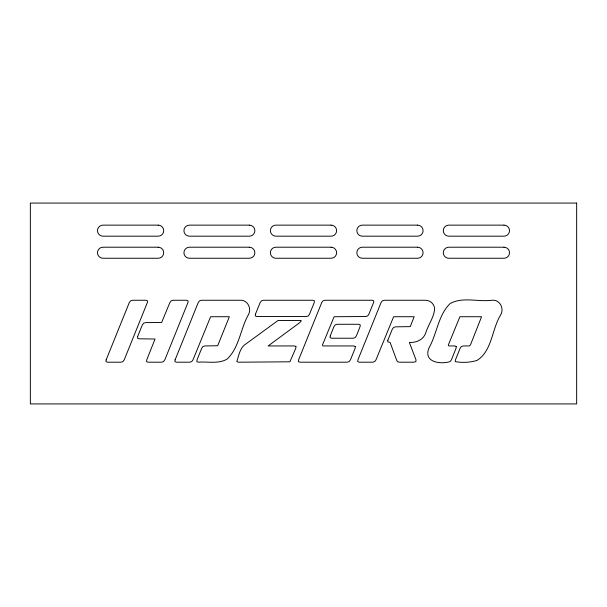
<?xml version="1.0" encoding="UTF-8"?>
<svg xmlns="http://www.w3.org/2000/svg" width="607" height="607" viewBox="0 0 607 607"><rect width="100%" height="100%" fill="white"/><g stroke="black" fill="none" stroke-linecap="round" stroke-linejoin="round"><path stroke-width="0.91" d="M137.63 336.566L137.539 338.243L139.003 338.805L155.043 339.017L146.742 359.868L146.553 361.613L148.032 362.197L161.53 362.197L163.465 361.613L164.8 359.868L187.935 302.582L188.109 300.837L186.561 300.26L173.056 300.26L171.189 300.837L169.877 302.582L161.667 322.423L145.536 322.636L143.586 323.197L142.357 324.874L137.63 336.566M255.41 314.274L255.327 315.951L256.791 316.505L306.406 316.505L308.303 315.951L309.502 314.274L314.236 302.582L314.426 300.837L312.946 300.26L263.324 300.26L261.458 300.837L260.145 302.582L255.41 314.274M295.92 346.498L295.829 348.175L289.896 361.81L238.301 362.197L236.821 361.613C238.634 356.172 239.682 349.131 244.234 345.171L278.029 320.488L300.875 320.466L301.292 320.921L299.615 322.727L268.142 345.944L294.456 345.944L295.92 346.498M355.262 346.498L355.178 348.175L350.451 359.875L349.139 361.613L347.265 362.197L299.881 362.197L298.401 361.613L298.591 359.868L321.725 302.582L323.038 300.837L324.904 300.26L372.288 300.26L373.775 300.837L373.578 302.582L368.851 314.274L367.645 315.951L365.755 316.505L334.108 316.725L322.416 345.08L322.932 345.944L353.805 345.944L355.262 346.498M387.85 340.178L387.767 341.855L390.089 342.416L396.879 360.733L397.805 361.825L399.55 362.197L413.822 362.197L415.947 361.59L415.97 359.784L409.353 342.416C416.159 342.826 423.337 339.905 425.689 333.038C428.125 324.973 433.8 317.749 434.582 309.213C434.718 303.932 429.786 299.866 424.657 300.26L384.239 300.26L382.372 300.837L381.059 302.582L357.925 359.868L357.728 361.613L359.215 362.197L372.804 362.197L374.671 361.613L375.983 359.868L393.617 316.725L414.164 316.725L410.256 326.619L395.506 326.839L393.632 327.416L392.327 329.161L387.85 340.178M456.206 346.498L456.115 348.175L451.388 359.875L450.075 361.613C440.022 364.693 422.798 362.007 429.119 347.659C437.04 333.668 438.193 314.927 450.227 303.485C462.822 296.603 478.415 302.104 491.974 300.26C499.766 299.372 504.432 308.371 500.752 314.798C491.86 328.766 492.254 350.922 477.094 360.376C470.19 362.576 462.261 362.872 455.235 361.613L455.432 359.875L460.159 348.175L461.366 346.498L463.255 345.944L469.188 345.944L470.395 345.08L481.571 316.725L459.901 316.725L448.292 345.08L448.808 345.944L454.742 345.944L456.206 346.498M106.157 359.868L105.959 361.613L107.447 362.197L121.028 362.197L122.902 361.613L124.215 359.868L147.342 302.582L147.539 300.837L146.052 300.26L132.47 300.26L130.596 300.837L129.283 302.582L106.157 359.868M175.097 359.868L174.907 361.613L176.387 362.197L189.809 362.197L191.675 361.613L192.988 359.868L210.614 316.725L229.363 316.725L217.67 345.724L204.855 345.944L202.966 346.498L201.759 348.175L197.032 359.875L196.835 361.613L198.322 362.197C207.799 361.377 218.679 364.283 227.253 358.965C239.295 347.523 240.44 328.782 248.369 314.798C252.026 308.417 247.444 299.403 239.682 300.26L201.418 300.26L199.544 300.837L198.231 302.582L175.097 359.868M330.238 335.891L330.049 337.636L331.528 338.22L353.198 338.22L355.072 337.636L356.385 335.891L360.08 326.596L360.27 324.859L358.79 324.275L337.12 324.275L335.246 324.859L333.941 326.596L330.238 335.891M576.65 203.072L30.35 203.072L30.35 403.928L576.65 403.928L576.65 203.072M158.184 225.136L103.008 225.136A5.516 5.516 0 0 0 97.484 230.652A5.516 5.516 0 0 0 103.008 236.176L158.184 236.176A5.516 5.516 0 0 0 163.708 230.652A5.516 5.516 0 0 0 158.184 225.136M249.333 225.136L189.46 225.136A5.516 5.516 0 0 0 183.936 230.652A5.516 5.516 0 0 0 189.46 236.176L249.333 236.176A5.516 5.516 0 0 0 254.857 230.652A5.516 5.516 0 0 0 249.333 225.136M331.088 225.136L275.912 225.136A5.516 5.516 0 0 0 270.388 230.652A5.516 5.516 0 0 0 275.912 236.176L331.088 236.176A5.516 5.516 0 0 0 336.612 230.652A5.516 5.516 0 0 0 331.088 225.136M417.54 225.136L362.364 225.136A5.516 5.516 0 0 0 356.84 230.652A5.516 5.516 0 0 0 362.364 236.176L417.54 236.176A5.516 5.516 0 0 0 423.064 230.652A5.516 5.516 0 0 0 417.54 225.136M503.992 225.136L448.816 225.136A5.516 5.516 0 0 0 443.292 230.652A5.516 5.516 0 0 0 448.816 236.176L503.992 236.176A5.516 5.516 0 0 0 509.516 230.652A5.516 5.516 0 0 0 503.992 225.136M158.184 247.208L103.008 247.208A5.516 5.516 0 0 0 97.484 252.724A5.516 5.516 0 0 0 103.008 258.248L158.184 258.248A5.516 5.516 0 0 0 163.708 252.724A5.516 5.516 0 0 0 158.184 247.208M249.333 247.208L189.46 247.208A5.516 5.516 0 0 0 183.936 252.724A5.516 5.516 0 0 0 189.46 258.248L249.333 258.248A5.516 5.516 0 0 0 254.857 252.724A5.516 5.516 0 0 0 249.333 247.208M331.088 247.208L275.912 247.208A5.516 5.516 0 0 0 270.388 252.724A5.516 5.516 0 0 0 275.912 258.248L331.088 258.248A5.516 5.516 0 0 0 336.612 252.724A5.516 5.516 0 0 0 331.088 247.208M417.54 247.208L362.364 247.208A5.516 5.516 0 0 0 356.84 252.724A5.516 5.516 0 0 0 362.364 258.248L417.54 258.248A5.516 5.516 0 0 0 423.064 252.724A5.516 5.516 0 0 0 417.54 247.208M503.992 247.208L448.816 247.208A5.516 5.516 0 0 0 443.292 252.724A5.516 5.516 0 0 0 448.816 258.248L503.992 258.248A5.516 5.516 0 0 0 509.516 252.724A5.516 5.516 0 0 0 503.992 247.208"/></g></svg>
